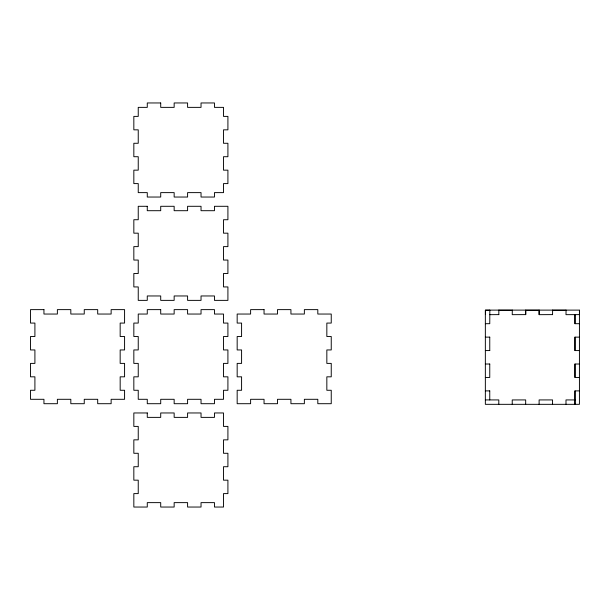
<?xml version="1.0" encoding="UTF-8"?>
<svg xmlns="http://www.w3.org/2000/svg" width="610" height="610" viewBox="0 0 610 610"><rect width="100%" height="100%" fill="white"/><g stroke="black" fill="none" stroke-linecap="round" stroke-linejoin="round"><path stroke-width="0.91" d="M489.754 310.254L485.354 310.254L485.354 404.331L579.431 404.331L579.431 310.254M498.797 310.254L512.232 310.254M552.553 310.254L565.996 310.254M489.761 314.668L498.866 314.608M552.622 314.608L539.11 314.668L539.11 310.254L525.675 310.254L525.675 314.668M485.354 323.696L489.761 323.696L489.83 310.116M579.431 323.696L574.94 323.696L574.94 314.668M485.354 337.132L489.761 337.132M579.431 337.132L574.94 337.139L574.94 350.575L579.431 350.575M485.354 350.575L489.761 350.575M485.354 364.017L489.761 364.017M579.431 364.017L574.94 364.017L574.94 377.453L579.431 377.453M485.354 377.453L489.761 377.453L489.754 364.017M485.354 390.888L489.761 390.888M579.431 390.888L574.94 390.896L574.94 404.331M485.354 399.924L498.797 399.924L498.797 404.331M575.024 399.939L565.996 399.924L565.996 404.331M575.024 314.668L575.024 323.696M575.024 337.132L575.024 350.575M575.024 364.017L575.024 377.453M575.024 390.888L575.024 404.331M566.057 310.116L565.996 314.668L579.5 314.608L579.5 310.116L485.423 310.116L485.423 314.608M552.622 310.116L552.553 314.668M552.553 404.331L552.553 399.924L539.11 399.924L539.11 404.331M539.179 310.116L539.179 314.608M525.744 310.116L525.744 314.608L512.232 314.668L512.301 310.116M525.675 404.331L525.675 399.924L512.232 399.939L512.232 404.331M498.866 310.116L498.797 314.668M489.754 337.132L489.754 350.575M489.754 390.888L489.761 399.924M160.712 102.96L147.277 102.96L147.277 107.368L138.241 107.368L138.241 116.396L133.834 116.396L133.834 129.838L138.241 129.838L138.241 143.274L133.834 143.274L133.834 156.717L138.241 156.717L138.241 170.159L133.834 170.159L133.834 183.595L138.241 183.595L138.241 192.623L147.277 192.623L147.277 197.038L160.712 197.038L160.712 192.623L174.155 192.623L174.155 197.038L187.59 197.038L187.59 192.623L201.033 192.623L201.033 197.038L214.468 197.038L214.468 192.623L223.504 192.623L223.504 183.595L227.911 183.595L227.911 170.159L223.504 170.159L223.504 156.717L227.911 156.717L227.911 143.274L223.504 143.274L223.504 129.838L227.911 129.838L227.911 116.396L223.504 116.396L223.504 107.368L214.468 107.368L214.468 102.96L201.033 102.96L201.033 107.368L187.59 107.368L187.59 102.96L174.155 102.96L174.155 107.368L160.712 107.368L160.712 102.96M147.269 206.294L138.241 206.294L138.241 219.73L133.834 219.73L133.834 233.172L138.241 233.172L138.241 246.615L133.834 246.615L133.834 260.051L138.241 260.051L138.241 273.493L133.834 273.493L133.834 286.936L138.241 286.936L138.241 300.372L147.269 300.372L147.269 295.964L160.712 295.964L160.712 300.372L174.155 300.372L174.155 295.964L187.59 295.964L187.59 300.372L201.033 300.372L201.033 295.964L214.468 295.964L214.468 300.372L227.911 300.372L227.911 286.936L223.504 286.936L223.504 273.493L227.911 273.493L227.911 260.051L223.504 260.051L223.504 246.615L227.911 246.615L227.911 233.172L223.504 233.172L223.504 219.73L227.911 219.73L227.911 206.294L214.468 206.294L214.468 210.702L201.033 210.702L201.033 206.294L187.59 206.294L187.59 210.702L174.155 210.702L174.155 206.294L160.712 206.294L160.712 210.702L147.269 210.702L147.269 206.294M43.943 309.628L30.5 309.628L30.5 323.071L34.907 323.071L34.907 336.506L30.5 336.506L30.5 349.949L34.907 349.949L34.907 363.392L30.5 363.392L30.5 376.827L34.907 376.827L34.907 390.27L30.5 390.27L30.5 399.298L43.943 399.298L43.943 403.706L57.378 403.706L57.378 399.298L70.821 399.298L70.821 403.706L84.256 403.706L84.256 399.298L97.699 399.298L97.699 403.706L111.134 403.706L111.134 399.298L124.577 399.298L124.577 390.27L120.17 390.27L120.17 376.827L124.577 376.827L124.577 363.392L120.17 363.392L120.17 349.949L124.577 349.949L124.577 336.506L120.17 336.506L120.17 323.071L124.577 323.071L124.577 309.628L111.134 309.628L111.134 314.043L97.699 314.043L97.699 309.628L84.256 309.628L84.256 314.043L70.821 314.043L70.821 309.628L57.378 309.628L57.378 314.043L43.943 314.043L43.943 309.628M160.712 309.628L147.277 309.628L147.277 314.043L138.241 314.043L138.241 323.071L133.834 323.071L133.834 336.506L138.241 336.506L138.241 349.949L133.834 349.949L133.834 363.392L138.241 363.392L138.241 376.827L133.834 376.827L133.834 390.27L138.241 390.27L138.241 399.298L147.277 399.298L147.277 403.706L160.712 403.706L160.712 399.298L174.155 399.298L174.155 403.706L187.59 403.706L187.59 399.298L201.033 399.298L201.033 403.706L214.468 403.706L214.468 399.298L223.504 399.298L223.504 390.27L227.911 390.27L227.911 376.827L223.504 376.827L223.504 363.392L227.911 363.392L227.911 349.949L223.504 349.949L223.504 336.506L227.911 336.506L227.911 323.071L223.504 323.071L223.504 314.043L214.468 314.043L214.468 309.628L201.033 309.628L201.033 314.043L187.59 314.043L187.59 309.628L174.155 309.628L174.155 314.043L160.712 314.043L160.712 309.628M264.046 309.628L250.611 309.628L250.611 314.043L237.168 314.043L237.168 323.071L241.583 323.071L241.583 336.514L237.168 336.514L237.168 349.949L241.583 349.949L241.583 363.392L237.168 363.392L237.168 376.827L241.583 376.827L241.583 390.27L237.168 390.27L237.168 403.706L250.611 403.706L250.611 399.298L264.046 399.298L264.046 403.706L277.489 403.706L277.489 399.298L290.932 399.298L290.932 403.706L304.367 403.706L304.367 399.298L317.81 399.298L317.81 403.706L331.245 403.706L331.245 390.27L326.838 390.27L326.838 376.827L331.245 376.827L331.245 363.392L326.838 363.392L326.838 349.949L331.245 349.949L331.245 336.514L326.838 336.514L326.838 323.071L331.245 323.071L331.245 314.043L317.81 314.043L317.81 309.628L304.367 309.628L304.367 314.043L290.932 314.043L290.932 309.628L277.489 309.628L277.489 314.043L264.046 314.043L264.046 309.628M147.277 412.962L133.834 412.962L133.834 426.405L138.241 426.405L138.241 439.848L133.834 439.848L133.834 453.283L138.241 453.283L138.241 466.726L133.834 466.726L133.834 480.169L138.241 480.169L138.241 493.604L133.834 493.604L133.834 507.04L147.277 507.04L147.277 502.632L160.712 502.632L160.712 507.04L174.155 507.04L174.155 502.632L187.59 502.632L187.59 507.04L201.033 507.04L201.033 502.632L214.468 502.632L214.468 507.04L223.504 507.04L223.504 493.604L227.911 493.604L227.911 480.169L223.504 480.169L223.504 466.726L227.911 466.726L227.911 453.283L223.504 453.283L223.504 439.848L227.911 439.848L227.911 426.405L223.504 426.405L223.504 412.962L214.468 412.962L214.468 417.377L201.033 417.377L201.033 412.962L187.59 412.962L187.59 417.377L174.155 417.377L174.155 412.962L160.712 412.962L160.712 417.377L147.277 417.377L147.277 412.962"/></g></svg>
